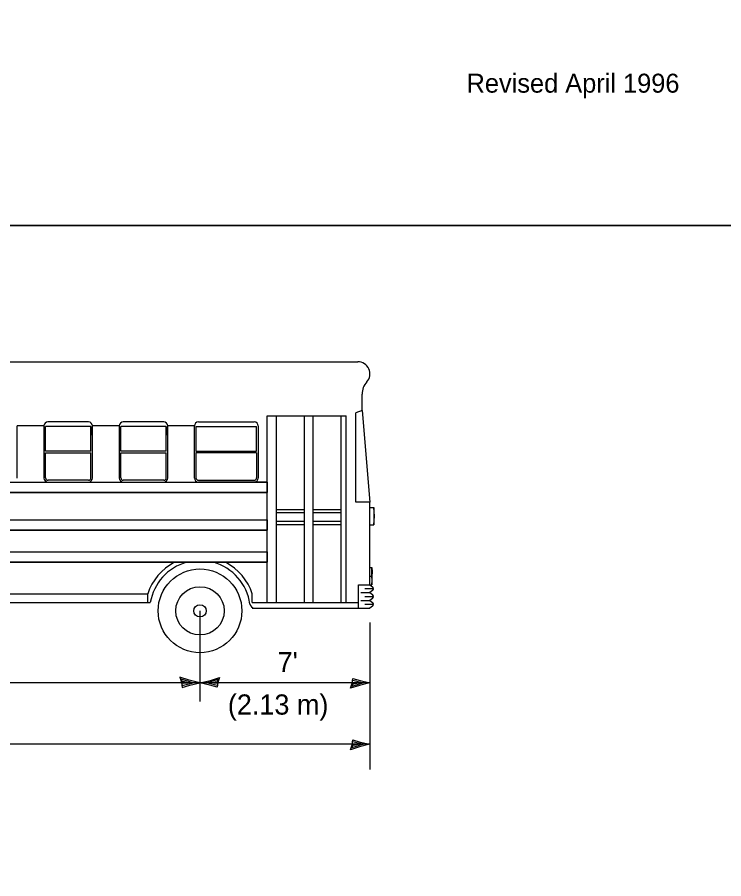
# Model space of a CAD drawing. Extents: x 2145173 to 2147094, y 2149363 to 2149822.
# Drawn here: x 2146830.17 to 2146862.16, y 2149625.76 to 2149664.79 of the extents above; entities that cross this region are included whole.
import ezdxf

# ---------------------------------------------------------------- set-up
doc = ezdxf.new("R2010")
doc.units = 0
for name, color, linetype in [('Design_EX_Roadway Dimensions', 7, 'Continuous'), ('Sheets_General Details', 7, 'Continuous'), ('Topo_Building', 7, 'Continuous')]:
    doc.layers.add(name, color=color, linetype=linetype)

msp = doc.modelspace()

# ---------------------------------------------------------------- linework, layer by layer
at = {"layer": 'Design_EX_Roadway Dimensions'}
for p, q in [((2146846.141, 2149637.372), (2146846.141, 2149630.708)), ((2146838.448, 2149635.326), (2146838.448, 2149633.793)), ((2146838.448, 2149634.639), (2146815.967, 2149634.639)), ((2146846.141, 2149634.639), (2146838.448, 2149634.639)), ((2146846.141, 2149631.855), (2146829.052, 2149631.855))]:
    msp.add_line(p, q, dxfattribs=at)
for points in [[(2146837.606, 2149634.661), (2146837.634, 2149634.435), (2146837.989, 2149634.534), (2146838.448, 2149634.639), (2146837.96, 2149634.76), (2146837.532, 2149634.894), (2146837.606, 2149634.661), (2146837.644, 2149634.513), (2146838.14, 2149634.64), (2146837.598, 2149634.812), (2146837.679, 2149634.62), (2146837.905, 2149634.647), (2146837.687, 2149634.707)], [(2146839.255, 2149634.66), (2146839.227, 2149634.444), (2146838.887, 2149634.538), (2146838.448, 2149634.639), (2146838.916, 2149634.752), (2146839.327, 2149634.884), (2146839.255, 2149634.66), (2146839.218, 2149634.517), (2146838.744, 2149634.639), (2146839.264, 2149634.804), (2146839.186, 2149634.617), (2146838.97, 2149634.645), (2146839.177, 2149634.703)], [(2146845.334, 2149634.62), (2146845.361, 2149634.834), (2146845.702, 2149634.74), (2146846.141, 2149634.639), (2146845.674, 2149634.525), (2146845.262, 2149634.394), (2146845.334, 2149634.62), (2146845.372, 2149634.76), (2146845.846, 2149634.636), (2146845.325, 2149634.474), (2146845.405, 2149634.66), (2146845.621, 2149634.632), (2146845.412, 2149634.575)], [(2146845.335, 2149631.835), (2146845.363, 2149632.051), (2146845.702, 2149631.959), (2146846.141, 2149631.855), (2146845.674, 2149631.743), (2146845.262, 2149631.611), (2146845.335, 2149631.835), (2146845.372, 2149631.976), (2146845.846, 2149631.855), (2146845.325, 2149631.69), (2146845.404, 2149631.877), (2146845.621, 2149631.849), (2146845.411, 2149631.794)]]:
    msp.add_lwpolyline(points, dxfattribs=at)
at = {"layer": 'Sheets_General Details'}
for points in [[(2146770.424, 2149781.285), (2146965.046, 2149781.285), (2146965.046, 2149655.354), (2146770.424, 2149655.354)], [(2146770.424, 2149655.354), (2146965.046, 2149655.354), (2146965.046, 2149529.422), (2146770.424, 2149529.422)]]:
    msp.add_lwpolyline(points, close=True, dxfattribs=at)
at = {"layer": 'Topo_Building'}
for p, q in [((2146802.728, 2149649.186), (2146845.592, 2149649.186)), ((2146845.787, 2149646.979), (2146845.787, 2149647.716)), ((2146845.787, 2149646.979), (2146845.502, 2149646.865)), ((2146845.502, 2149642.83), (2146845.502, 2149646.865)), ((2146845.787, 2149646.979), (2146846.141, 2149642.83)), ((2146833.398, 2149646.459), (2146831.566, 2149646.459)), ((2146836.805, 2149646.459), (2146834.973, 2149646.459)), ((2146838.378, 2149646.459), (2146840.902, 2149646.459)), ((2146841.487, 2149646.734), (2146845.059, 2149646.734)), ((2146841.487, 2149638.276), (2146841.487, 2149646.734)), ((2146841.906, 2149638.276), (2146841.906, 2149646.734)), ((2146843.178, 2149638.276), (2146843.178, 2149646.734)), ((2146843.564, 2149638.276), (2146843.564, 2149646.734)), ((2146844.835, 2149638.276), (2146844.835, 2149646.734)), ((2146845.059, 2149638.276), (2146845.059, 2149646.734)), ((2146830.174, 2149644.674), (2146830.174, 2149646.275)), ((2146830.174, 2149643.915), (2146830.174, 2149646.275)), ((2146831.383, 2149646.275), (2146830.174, 2149646.275)), ((2146831.383, 2149646.275), (2146831.383, 2149643.915)), ((2146833.51, 2149646.245), (2146831.456, 2149646.245)), ((2146831.456, 2149645.137), (2146831.456, 2149646.245)), ((2146833.51, 2149646.245), (2146833.51, 2149645.853)), ((2146833.51, 2149645.137), (2146833.51, 2149646.245)), ((2146833.581, 2149644.674), (2146833.581, 2149646.275)), ((2146833.581, 2149643.915), (2146833.581, 2149646.275)), ((2146834.79, 2149646.275), (2146833.581, 2149646.275)), ((2146834.79, 2149646.275), (2146834.79, 2149643.915)), ((2146836.917, 2149646.245), (2146834.863, 2149646.245)), ((2146834.863, 2149645.137), (2146834.863, 2149646.245)), ((2146836.917, 2149646.245), (2146836.917, 2149645.853)), ((2146836.917, 2149645.137), (2146836.917, 2149646.245)), ((2146836.988, 2149643.915), (2146836.988, 2149646.275)), ((2146838.195, 2149646.275), (2146836.988, 2149646.275)), ((2146838.195, 2149643.915), (2146838.195, 2149646.275)), ((2146838.265, 2149646.245), (2146841.012, 2149646.245)), ((2146838.265, 2149646.245), (2146838.265, 2149645.137)), ((2146841.012, 2149645.137), (2146841.012, 2149646.245)), ((2146841.087, 2149646.275), (2146841.087, 2149643.915)), ((2146833.51, 2149645.137), (2146831.456, 2149645.137)), ((2146831.456, 2149645.054), (2146833.51, 2149645.054)), ((2146831.456, 2149643.924), (2146831.456, 2149645.054)), ((2146833.51, 2149643.924), (2146833.51, 2149645.054)), ((2146836.917, 2149645.137), (2146834.863, 2149645.137)), ((2146834.863, 2149645.054), (2146836.917, 2149645.054)), ((2146834.863, 2149643.924), (2146834.863, 2149645.054)), ((2146836.917, 2149643.924), (2146836.917, 2149645.054)), ((2146838.265, 2149645.137), (2146841.012, 2149645.137)), ((2146841.012, 2149645.054), (2146838.265, 2149645.054)), ((2146838.265, 2149645.054), (2146838.265, 2149643.915)), ((2146841.012, 2149645.054), (2146841.012, 2149643.924)), ((2146802.831, 2149643.731), (2146841.487, 2149643.731)), ((2146829.991, 2149643.731), (2146831.566, 2149643.731)), ((2146833.4, 2149643.814), (2146831.566, 2149643.814)), ((2146831.566, 2149643.731), (2146833.398, 2149643.731)), ((2146833.398, 2149643.731), (2146834.973, 2149643.731)), ((2146836.807, 2149643.814), (2146834.973, 2149643.814)), ((2146834.973, 2149643.731), (2146836.805, 2149643.731)), ((2146836.805, 2149643.731), (2146838.378, 2149643.731)), ((2146838.375, 2149643.814), (2146840.902, 2149643.814)), ((2146840.902, 2149643.731), (2146838.378, 2149643.731)), ((2146841.487, 2149643.731), (2146840.902, 2149643.731)), ((2146841.487, 2149643.731), (2146841.487, 2149643.26)), ((2146802.831, 2149643.26), (2146841.487, 2149643.26)), ((2146841.487, 2149643.26), (2146802.831, 2149643.26)), ((2146846.141, 2149642.83), (2146845.502, 2149642.83)), ((2146846.141, 2149639.871), (2146846.141, 2149642.83)), ((2146846.141, 2149642.584), (2146846.314, 2149642.584)), ((2146846.314, 2149642.584), (2146846.314, 2149641.797)), ((2146846.343, 2149642.19), (2146846.314, 2149642.584)), ((2146841.906, 2149642.494), (2146843.178, 2149642.494)), ((2146841.906, 2149642.355), (2146843.178, 2149642.355)), ((2146843.564, 2149642.494), (2146844.835, 2149642.494)), ((2146843.564, 2149642.355), (2146844.835, 2149642.355)), ((2146846.314, 2149641.797), (2146846.343, 2149642.19)), ((2146802.831, 2149642.02), (2146841.487, 2149642.02)), ((2146802.831, 2149642.02), (2146841.487, 2149642.02)), ((2146841.487, 2149642.02), (2146841.487, 2149641.548)), ((2146841.906, 2149641.957), (2146843.178, 2149641.957)), ((2146841.906, 2149641.818), (2146843.178, 2149641.818)), ((2146842.092, 2149641.818), (2146842.345, 2149641.818)), ((2146843.564, 2149641.957), (2146844.835, 2149641.957)), ((2146843.564, 2149641.818), (2146844.835, 2149641.818)), ((2146843.75, 2149641.818), (2146844.003, 2149641.818)), ((2146846.141, 2149641.797), (2146846.314, 2149641.797)), ((2146802.831, 2149641.548), (2146841.487, 2149641.548)), ((2146841.487, 2149641.548), (2146802.831, 2149641.548)), ((2146802.831, 2149640.57), (2146841.487, 2149640.57)), ((2146802.831, 2149640.57), (2146841.487, 2149640.57)), ((2146841.487, 2149640.57), (2146841.487, 2149640.099)), ((2146802.831, 2149640.099), (2146841.487, 2149640.099)), ((2146841.487, 2149640.099), (2146802.831, 2149640.099)), ((2146846.141, 2149639.871), (2146846.228, 2149639.871)), ((2146846.141, 2149639.083), (2146846.141, 2149639.871)), ((2146846.228, 2149639.477), (2146846.228, 2149639.871)), ((2146846.228, 2149639.871), (2146846.242, 2149639.674)), ((2146846.141, 2149639.477), (2146846.228, 2149639.477)), ((2146846.242, 2149639.674), (2146846.228, 2149639.477)), ((2146846.228, 2149639.477), (2146846.228, 2149639.083)), ((2146846.242, 2149639.28), (2146846.228, 2149639.477)), ((2146845.623, 2149639.083), (2146846.141, 2149639.083)), ((2146845.623, 2149638.021), (2146845.623, 2149639.083)), ((2146846.141, 2149639.083), (2146846.259, 2149638.993)), ((2146846.141, 2149639.083), (2146846.228, 2149639.083)), ((2146846.228, 2149639.083), (2146846.242, 2149639.28)), ((2146818.832, 2149638.667), (2146836.083, 2149638.667)), ((2146836.083, 2149638.276), (2146836.083, 2149638.667)), ((2146840.813, 2149638.276), (2146840.813, 2149638.667)), ((2146845.735, 2149638.728), (2146846.141, 2149638.728)), ((2146845.91, 2149638.907), (2146846.304, 2149638.907)), ((2146846.259, 2149638.818), (2146846.141, 2149638.728)), ((2146846.141, 2149638.73), (2146846.261, 2149638.639)), ((2146818.717, 2149638.276), (2146836.198, 2149638.276)), ((2146840.813, 2149638.276), (2146845.623, 2149638.276)), ((2146845.735, 2149638.375), (2146846.141, 2149638.375)), ((2146845.91, 2149638.552), (2146846.306, 2149638.552)), ((2146846.26, 2149638.464), (2146846.141, 2149638.375)), ((2146846.141, 2149638.376), (2146846.26, 2149638.285)), ((2146838.448, 2149637.901), (2146838.448, 2149635.326)), ((2146840.813, 2149638.021), (2146846.141, 2149638.021)), ((2146845.91, 2149638.197), (2146846.305, 2149638.197)), ((2146846.26, 2149638.11), (2146846.141, 2149638.021))]:
    msp.add_line(p, q, dxfattribs=at)
for radius in [1.896, 1.094]:
    msp.add_circle((2146838.448, 2149637.901), radius, dxfattribs=at)
for centre, radius, start, end in [((2146845.591, 2149648.636), 0.55, 317.9363, 90), ((2146846.611, 2149647.716), 0.824, 137.9363, 180), ((2146831.567, 2149646.276), 0.184, 90, 180), ((2146833.398, 2149646.276), 0.184, 0, 90), ((2146834.974, 2149646.276), 0.184, 90, 180), ((2146836.805, 2149646.276), 0.184, 0, 90), ((2146838.378, 2149646.276), 0.184, 90, 180), ((2146840.903, 2149646.276), 0.184, 0, 90), ((2146831.567, 2149643.915), 0.184, 180, 270), ((2146831.567, 2149643.924), 0.11, 180, 270), ((2146833.398, 2149643.915), 0.184, 270, 0), ((2146833.401, 2149643.924), 0.11, 270, 0), ((2146834.974, 2149643.915), 0.184, 180, 270), ((2146834.974, 2149643.924), 0.11, 180, 270), ((2146836.805, 2149643.915), 0.184, 270, 0), ((2146836.808, 2149643.924), 0.11, 270, 0), ((2146838.378, 2149643.915), 0.184, 180, 270), ((2146838.375, 2149643.924), 0.11, 180, 270), ((2146840.903, 2149643.924), 0.11, 270, 360), ((2146840.903, 2149643.915), 0.184, 270, 0), ((2146838.448, 2149637.901), 2.486, 117.8599, 162.0537), ((2146838.448, 2149637.901), 2.281, 105.4517, 170.5413), ((2146838.448, 2149637.901), 2.281, 7.8056, 74.5275), ((2146838.448, 2149637.901), 2.486, 17.9463, 62.1471), ((2146846.194, 2149638.905), 0.11, 306.5911, 53.5087), ((2146846.195, 2149638.552), 0.11, 306.7537, 52.8958), ((2146846.194, 2149638.198), 0.11, 306.7241, 53.2858), ((2146840.925, 2149638.241), 0.22, 187.8056, 270)]:
    msp.add_arc(centre, radius, start, end, dxfattribs=at)
msp.add_ellipse((2146838.448, 2149637.901), major_axis=(-0.28, 0), ratio=0.980232, dxfattribs=at)

# ---------------------------------------------------------------- texts
at = {"layer": 'Design_EX_Roadway Dimensions'}
for s, p in [("7'", (2146841.962, 2149635.123)), ('(2.13 m)', (2146839.709, 2149633.2))]:
    msp.add_text(s, height=0.9144, dxfattribs=at).set_placement(p)
at = {"layer": 'Topo_Building'}
msp.add_text('Revised April 1996', height=0.85862, dxfattribs=at).set_placement((2146850.517, 2149661.374))

doc.saveas('drawing.dxf')
